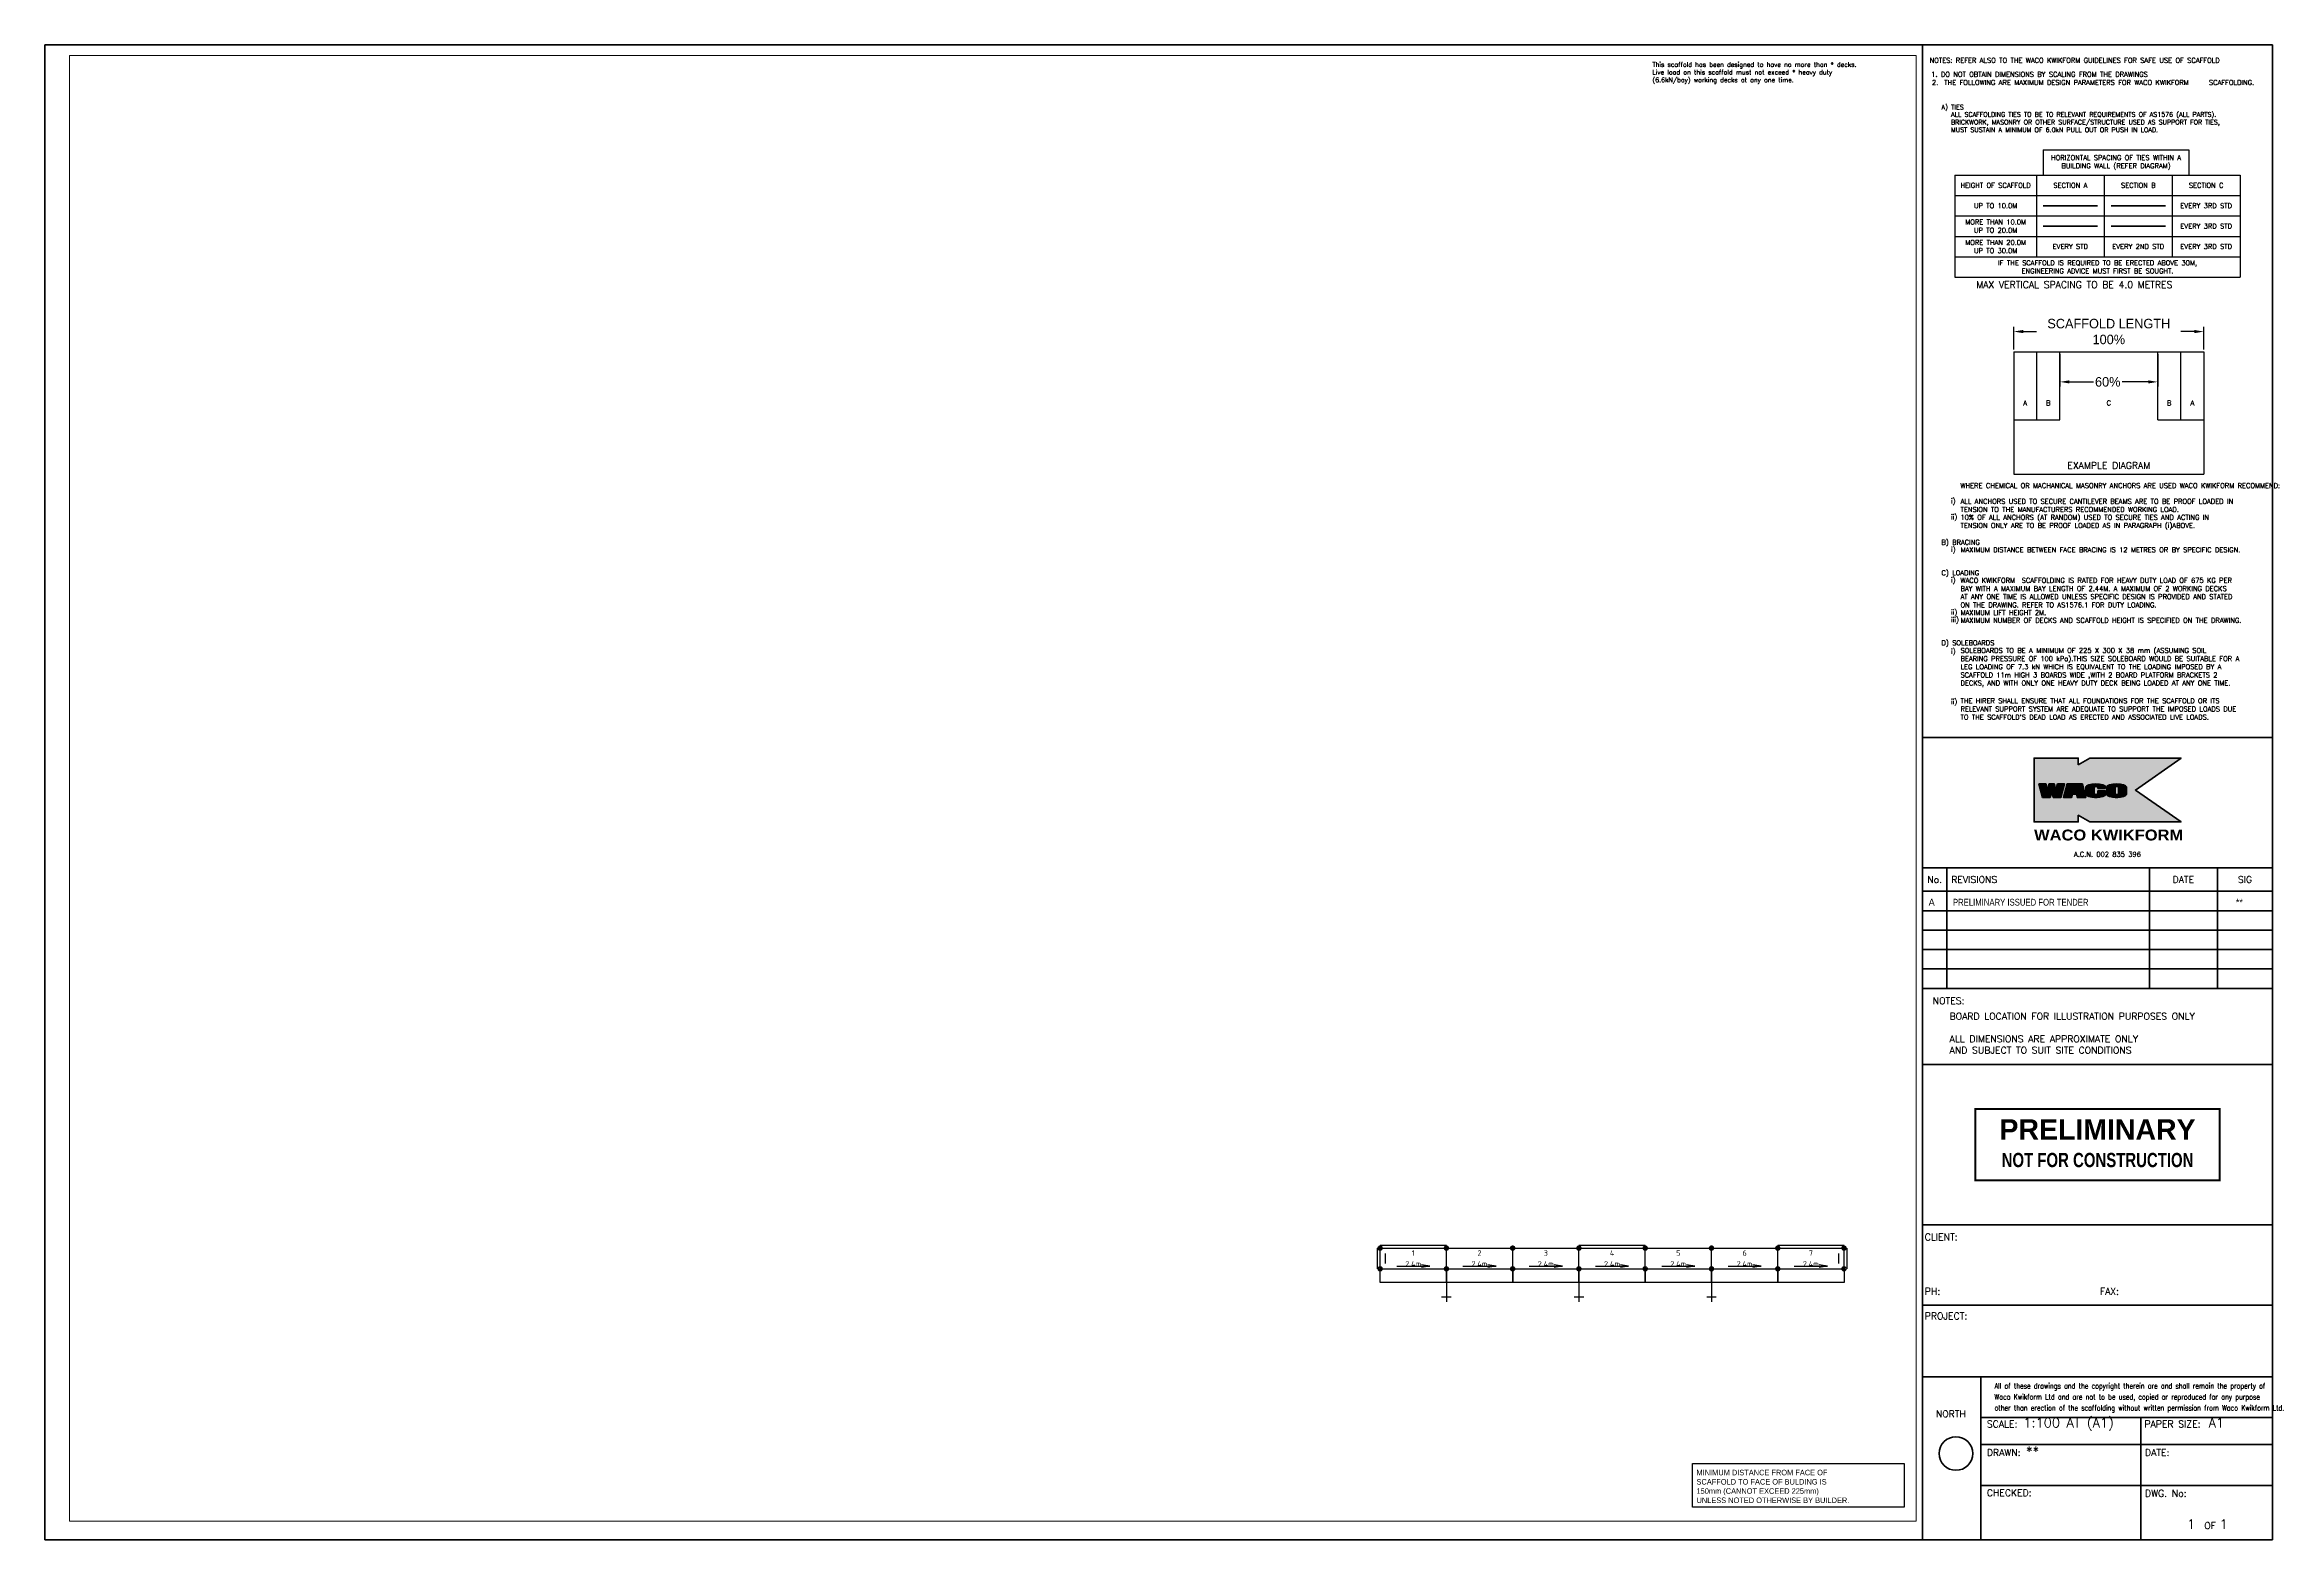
# Paper-space layout 'WACO Kwikform A1 Drawing Sheet' of a CAD drawing. Header units: millimetres. Extents: x 0 to 822, y 0 to 550.
# The model-space entities are those that its viewports show. They can reach past a viewport. Long polylines and large blocks are cut down to what shows.
import ezdxf
from ezdxf.enums import TextEntityAlignment as Align

# ---------------------------------------------------------------- set-up
doc = ezdxf.new("R2010")
doc.units = ezdxf.units.MM
doc.header["$PDMODE"] = 34
doc.header["$PDSIZE"] = -10
doc.linetypes.add('KwikScaf_DASHED', pattern=[3.75, 2.5, -1.25])
doc.linetypes.add('KwikScaf_Line', pattern=[1, 1, 0])
doc.layers.get('0').update_dxf_attribs({"linetype": 'CONTINUOUS'})
doc.layers.get('Defpoints').update_dxf_attribs({"linetype": 'CONTINUOUS'})
for name, color, linetype in [('DISTANCE', 3, 'CONTINUOUS'), ('KwikScaf Schematic', 7, 'CONTINUOUS'), ('PRELIMINARY', 7, 'CONTINUOUS'), ('RED', 8, 'CONTINUOUS')]:
    doc.layers.add(name, color=color, linetype=linetype)
for name, color, linetype, lineweight in [('Sheet 018', 10, 'CONTINUOUS', 18), ('Sheet 025', 7, 'CONTINUOUS', 25), ('Sheet 035', 5, 'CONTINUOUS', 35), ('Sheet 050', 130, 'CONTINUOUS', 50), ('Sheet 070', 180, 'CONTINUOUS', 70)]:
    doc.layers.add(name, color=color, linetype=linetype, lineweight=lineweight)
doc.layers.add('Viewport', color=7, linetype='CONTINUOUS', plot=False)
doc.styles.add('ARCH', font='archd.shx', dxfattribs={"height": 250})
doc.styles.add('KwikScaf ISO', font='isocp.shx')
doc.styles.add('ROMANS', font='romans')
doc.styles.add('STAMP', font='ARIALBD.TTF')
doc.styles.add('WACO', font='ariblk.TTF')
doc.dimstyles.new('ISO-35', dxfattribs={"dimscale": 0, "dimtxt": 3.5, "dimasz": 3.5, "dimexe": 1.75, "dimexo": 0.875, "dimgap": 0.875, "dimtad": 1, "dimdsep": 46, "dimtxsty": 'Standard', "dimcen": 3.5, "dimadec": 0, "dimazin": 0, "dimtfac": 1, "dimtmove": 2, "dimatfit": 3, "dimfxl": 1, "dimtolj": 1, "dimtzin": 0, "dimarcsym": 0})
pattern_1 = [(0, (0, 0), (0, 0.174625), [0.127, -0.047625]), (90, (0, 0), (-0.174625, 1e-17), [0.127, -0.047625])]

# ---------------------------------------------------------------- blocks, each defined once
blk = doc.blocks.new('REVDES')
at = {"style": 'ARCH'}
for tag, p in [('01', (2.31, 1.87)), ('03', (87.68, 1.87)), ('04', (115.37, 1.87))]:
    blk.add_attdef(tag, p, '', height=2.5, dxfattribs=at)
at = {"style": 'ARCH', "width": 0.85}
blk.add_attdef('02', (11.25, 1.87), '', height=2.5, dxfattribs=at)
blk = doc.blocks.new('PREL')
at = {"layer": 'RED', "const_width": 100}
blk.add_lwpolyline([(6000, 1750), (-6000, 1750), (-6000, -1750), (6000, -1750)], close=True, dxfattribs=at)
at = {"layer": 'RED', "style": 'STAMP'}
blk.add_text('PRELIMINARY', height=1000, dxfattribs=at).set_placement((0, 750), align=Align.MIDDLE)
at = {"layer": 'RED', "style": 'STAMP', "width": 0.75}
blk.add_text('NOT FOR CONSTRUCTION', height=700, dxfattribs=at).set_placement((0, -750), align=Align.MIDDLE)
blk = doc.blocks.new('*D29')
at = {"color": 0, "lineweight": -2}
for p, q in [((724.69, 437.85), (724.69, 446.22)), ((728.19, 444.47), (733.14, 444.47)), ((791.19, 444.47), (786.23, 444.47)), ((794.69, 437.85), (794.69, 446.22))]:
    blk.add_line(p, q, dxfattribs=at)
at = {"color": 0}
for points in [[(728.19, 445.06), (728.19, 443.89), (724.69, 444.47)], [(791.19, 445.06), (791.19, 443.89), (794.69, 444.47)]]:
    blk.add_solid(points, dxfattribs=at)
at = {"layer": 'Defpoints', "color": 0}
for p in [(794.69, 444.47), (724.69, 436.98), (794.69, 436.98)]:
    blk.add_point(p, dxfattribs=at)
at = {"color": 0, "insert": (759.69, 444.47), "char_height": 3.5, "attachment_point": 5}
blk.add_mtext('\\A1;SCAFFOLD LENGTH\\P100%', dxfattribs=at)
blk = doc.blocks.new('*D30')
at = {"color": 0, "lineweight": -2}
for p, q in [((741.69, 436.1), (741.69, 424.21)), ((777.69, 436.1), (777.69, 424.21)), ((745.19, 425.96), (754.05, 425.96)), ((774.19, 425.96), (764.55, 425.96))]:
    blk.add_line(p, q, dxfattribs=at)
at = {"color": 0}
for points in [[(745.19, 426.54), (745.19, 425.38), (741.69, 425.96)], [(774.19, 426.54), (774.19, 425.38), (777.69, 425.96)]]:
    blk.add_solid(points, dxfattribs=at)
at = {"layer": 'Defpoints', "color": 0}
for p in [(741.69, 436.98), (777.69, 436.98), (777.69, 425.96)]:
    blk.add_point(p, dxfattribs=at)
at = {"color": 0, "insert": (759.3, 425.96), "char_height": 3.5, "attachment_point": 5}
blk.add_mtext('\\A1;60%', dxfattribs=at)
blk = doc.blocks.new('REVISED TITLE')
at = {"layer": 'Sheet 025', "style": 'ROMANS'}
for s, p in [('CLIENT:', (-128.05, 110.15)), ('PH:', (-128.05, 90.15)), ('FAX:', (-63.6, 90.15)), ('PROJECT:', (-128.05, 81.06)), ('SCALE:', (-105.19, 41.33)), ('PAPER SIZE:', (-47.19, 41.33)), ('DRAWN:', (-105.19, 30.85)), ('DATE:', (-46.99, 30.85)), ('CHECKED:', (-105.19, 16.04)), ('DWG. No:', (-46.99, 15.86)), ('OF', (-25.18, 3.98))]:
    blk.add_text(s, height=2.5, dxfattribs=at).set_placement(p)
at = {"layer": 'Sheet 035', "style": 'ROMANS'}
for tag, p in [('CLIENT_CONTACT', (-110.61, 110.15)), ('COMPANY', (-110.61, 105.15)), ('ADDRESS_STREET', (-110.61, 100.15)), ('CITY', (-110.61, 95.15)), ('PHONE_NO.', (-110.61, 90.15)), ('FAX_NO.', (-46.16, 90.15)), ('PROJECT_TITLE:', (-110.61, 81.06)), ('PROJECT_DESCRIPTION', (-110.61, 76.06)), ('PROJECT_DESCRIPTION_2', (-110.61, 71.06)), ('PROJECT_DESCRIPTION_3', (-110.61, 66.06)), ('PROJECT_DESCRIPTION_4', (-110.61, 61.06)), ('SCALE', (-91.76, 41.33)), ('PAPER_SIZE', (-23.56, 41.33)), ('DRAFTSMAN', (-90.76, 30.85)), ('DATE', (-35.55, 30.85)), ('DWG_NO', (-46.15, 9.93))]:
    blk.add_attdef(tag, p, '', height=3.5, dxfattribs=at)
for tag, p in [('PAGE_NO.', (-30.05, 3.98)), ('OF_PAGES.', (-18.05, 3.98))]:
    blk.add_attdef(tag, text='', height=3.5, dxfattribs=at).set_placement(p, align=Align.CENTER)
blk = doc.blocks.new('WACO LOGO')
h = blk.add_hatch()
h.set_pattern_fill('ANGLE', color=140, scale=0.025, style=0)
h.set_pattern_definition(pattern_1)
h.paths.add_polyline_path([(493.69, 275.27), (494.27, 273.1), (497.09, 273.1), (498.42, 278.06), (495.82, 278.06), (495.23, 275.87), (494.64, 278.06), (492.73, 278.06), (492.14, 275.87), (491.55, 278.06), (488.96, 278.06), (490.29, 273.1), (493.11, 273.1)])
h = blk.add_hatch()
h.set_pattern_fill('ANGLE', color=140, scale=0.025, style=0)
h.set_pattern_definition(pattern_1)
h.paths.add_polyline_path([(504.96, 278.06), (499.32, 278.06), (497.99, 273.1), (501.01, 273.1), (501.33, 274.31), (502.79, 274.31), (503.11, 273.1), (506.29, 273.1)])
h.paths.add_polyline_path([(502.14, 276.71), (502.6, 274.99), (501.68, 274.99)], flags=16)
h = blk.add_hatch()
h.set_pattern_fill('ANGLE', color=140, scale=0.025, style=0)
h.set_pattern_definition(pattern_1)
edge = h.paths.add_edge_path()
edge.add_ellipse((509.97, 276.84), major_axis=(-0.658, 0), ratio=0.455652, start_angle=180, end_angle=360, ccw=False)
edge.add_line((510.63, 276.84), (510.63, 276.42))
edge.add_line((510.63, 276.42), (513.49, 276.42))
edge.add_line((513.49, 276.42), (513.49, 276.96))
edge.add_ellipse((509.88, 276.96), major_axis=(-3.61, 0), ratio=0.304653, start_angle=180, end_angle=360)
edge.add_line((506.27, 276.96), (506.27, 274.2))
edge.add_ellipse((509.88, 274.2), major_axis=(-3.61, 0), ratio=0.304653, start_angle=0, end_angle=180)
edge.add_line((513.49, 274.2), (513.49, 275.5))
edge.add_line((513.49, 275.5), (510.63, 275.5))
edge.add_line((510.63, 275.5), (510.63, 274.44))
edge.add_ellipse((509.97, 274.48), major_axis=(-0.658, 0), ratio=0.455652, start_angle=0, end_angle=180, ccw=False)
edge.add_line((509.31, 274.48), (509.31, 276.88))
h = blk.add_hatch()
h.set_pattern_fill('ANGLE', color=140, scale=0.025, style=0)
h.set_pattern_definition(pattern_1)
edge = h.paths.add_edge_path()
edge.add_ellipse((517.56, 276.96), major_axis=(-3.61, 0), ratio=0.304653, start_angle=180, end_angle=360)
edge.add_line((513.95, 276.96), (513.95, 274.2))
edge.add_ellipse((517.56, 274.2), major_axis=(-3.61, 0), ratio=0.304653, start_angle=0, end_angle=180)
edge.add_line((521.17, 274.2), (521.17, 276.96))
edge = h.paths.add_edge_path(flags=16)
edge.add_ellipse((517.65, 276.84), major_axis=(-0.658, 0), ratio=0.455652, start_angle=180, end_angle=360, ccw=False)
edge.add_line((518.31, 276.84), (518.31, 274.44))
edge.add_ellipse((517.65, 274.48), major_axis=(-0.658, 0), ratio=0.455652, start_angle=0, end_angle=180, ccw=False)
edge.add_line((517, 274.48), (517, 276.88))
at = {"layer": 'Sheet 070'}
h = blk.add_hatch(color=51, dxfattribs=at)
h.paths.add_polyline_path([(501.68, 274.99), (502.6, 274.99), (502.14, 276.71)], flags=0)
h.paths.add_polyline_path([(506.29, 273.1), (504.96, 278.06), (499.32, 278.06), (497.99, 273.1), (501.01, 273.1), (501.33, 274.31), (502.79, 274.31), (503.11, 273.1)], flags=16)
h.paths.add_polyline_path([(490.29, 273.1), (488.96, 278.06), (491.55, 278.06), (492.14, 275.87), (492.73, 278.06), (494.64, 278.06), (495.23, 275.87), (495.82, 278.06), (498.42, 278.06), (497.09, 273.1), (494.27, 273.1), (493.69, 275.27), (493.11, 273.1)], flags=16)
h.paths.add_polyline_path([(503.44, 285.06), (503.44, 287.56), (487.19, 287.56), (487.19, 264.06), (503.44, 264.06), (503.44, 266.56), (507.77, 264.06), (541.27, 264.06), (524.49, 275.81), (541.27, 287.56), (507.77, 287.56)])
edge = h.paths.add_edge_path(flags=16)
edge.add_line((510.63, 274.48), (510.63, 275.5))
edge.add_line((510.63, 275.5), (513.49, 275.5))
edge.add_line((513.49, 275.5), (513.49, 274.2))
edge.add_ellipse((509.88, 274.2), major_axis=(-3.61, 0), ratio=0.304653, start_angle=0, end_angle=180, ccw=False)
edge.add_line((506.27, 274.2), (506.27, 276.96))
edge.add_ellipse((509.88, 276.96), major_axis=(-3.61, 0), ratio=0.304653, start_angle=180, end_angle=360, ccw=False)
edge.add_line((513.49, 276.96), (513.49, 276.42))
edge.add_line((513.49, 276.42), (510.63, 276.42))
edge.add_line((510.63, 276.42), (510.63, 276.84))
edge.add_ellipse((509.97, 276.84), major_axis=(-0.658, 0), ratio=0.455652, start_angle=180, end_angle=360)
edge.add_line((509.31, 276.84), (509.31, 274.48))
edge.add_ellipse((509.97, 274.48), major_axis=(-0.658, 0), ratio=0.455652, start_angle=0, end_angle=180)
edge = h.paths.add_edge_path(flags=16)
edge.add_ellipse((517.56, 274.2), major_axis=(-3.61, 0), ratio=0.304653, start_angle=0, end_angle=180, ccw=False)
edge.add_line((513.95, 274.2), (513.95, 276.96))
edge.add_ellipse((517.56, 276.96), major_axis=(-3.61, 0), ratio=0.304653, start_angle=180, end_angle=360, ccw=False)
edge.add_line((521.17, 276.96), (521.17, 274.2))
edge = h.paths.add_edge_path(flags=0)
edge.add_line((517, 276.84), (517, 274.48))
edge.add_ellipse((517.65, 274.48), major_axis=(-0.658, 0), ratio=0.455652, start_angle=0, end_angle=180)
edge.add_line((518.31, 274.48), (518.31, 276.84))
edge.add_ellipse((517.65, 276.84), major_axis=(-0.658, 0), ratio=0.455652, start_angle=180, end_angle=360)
for p, q in [((506.27, 276.96), (506.27, 274.2)), ((509.31, 276.84), (509.31, 274.48)), ((510.63, 276.84), (510.63, 276.42)), ((510.63, 276.42), (513.49, 276.42)), ((513.49, 276.42), (513.49, 276.96)), ((513.95, 276.96), (513.95, 274.2)), ((517, 276.84), (517, 274.48)), ((518.31, 276.84), (518.31, 274.48)), ((521.17, 274.2), (521.17, 276.96))]:
    blk.add_line(p, q, dxfattribs=at)
at = {"layer": 'Sheet 070', "color": 7}
blk.add_lwpolyline([(503.44, 285.06), (503.44, 287.56), (487.19, 287.56), (487.19, 264.06), (503.44, 264.06), (503.44, 266.56), (507.77, 264.06), (541.27, 264.06), (524.49, 275.81), (541.27, 287.56), (507.77, 287.56)], close=True, dxfattribs=at)
at = {"layer": 'Sheet 070'}
for points in [[(490.29, 273.1), (488.96, 278.06), (491.55, 278.06), (492.14, 275.87), (492.73, 278.06), (494.64, 278.06), (495.23, 275.87), (495.82, 278.06), (498.42, 278.06), (497.09, 273.1), (494.27, 273.1), (493.69, 275.27), (493.11, 273.1), (490.29, 273.1)], [(506.29, 273.1), (504.96, 278.06), (499.32, 278.06), (497.99, 273.1), (501.01, 273.1), (501.33, 274.31), (502.79, 274.31), (503.11, 273.1)], [(501.68, 274.99), (502.6, 274.99), (502.14, 276.71)]]:
    blk.add_lwpolyline(points, close=True, dxfattribs=at)
blk.add_lwpolyline([(510.63, 274.48), (510.63, 275.5), (513.49, 275.5), (513.49, 274.2)], dxfattribs=at)
for centre, major_axis, ratio in [((509.88, 276.96), (-3.61, 0), 0.304653), ((509.97, 276.84), (-0.658, 0), 0.455652), ((517.56, 276.96), (-3.61, 0), 0.304653), ((517.65, 276.84), (-0.658, 0), 0.455652)]:
    blk.add_ellipse(centre, major_axis=major_axis, ratio=ratio, start_param=3.141593, end_param=6.283185, dxfattribs=at)
at = {"layer": 'Sheet 070', "extrusion": (0, 0, -1)}
for centre, major_axis, ratio in [((509.88, 274.2), (-3.61, 0), 0.304653), ((509.97, 274.48), (-0.658, 0), 0.455652), ((517.56, 274.2), (-3.61, 0), 0.304653), ((517.65, 274.48), (-0.658, 0), 0.455652)]:
    blk.add_ellipse(centre, major_axis=major_axis, ratio=ratio, start_param=3.141593, end_param=6.283185, dxfattribs=at)

msp = doc.modelspace()

# ---------------------------------------------------------------- linework, layer by layer
at = {"layer": 'KwikScaf Schematic', "color": 3, "linetype": 'KwikScaf_DASHED'}
for p, q in [((44145, 6874), (44145, 7636)), ((46684, 7736), (44245, 7736)), ((44445, 7074), (44445, 7436)), ((54001, 7736), (51562, 7736)), ((61318, 7736), (58879, 7736)), ((61118, 7436), (61118, 7074)), ((61418, 7636), (61418, 6874))]:
    msp.add_line(p, q, dxfattribs=at)
at = {"layer": 'KwikScaf Schematic', "color": 3, "linetype": 'KwikScaf_Line'}
for p, q in [((44245, 7636), (46684, 7636)), ((44245, 6874), (44245, 7636)), ((46684, 6874), (46684, 7636)), ((46684, 7636), (49123, 7636)), ((49123, 6874), (49123, 7636)), ((49123, 7636), (51562, 7636)), ((51562, 6874), (51562, 7636)), ((51562, 7636), (54001, 7636)), ((54001, 6874), (54001, 7636)), ((54001, 7636), (56440, 7636)), ((56440, 6874), (56440, 7636)), ((56440, 7636), (58879, 7636)), ((58879, 6874), (58879, 7636)), ((58879, 7636), (61318, 7636)), ((61318, 6874), (61318, 7636)), ((44245, 6874), (46684, 6874)), ((44245, 6366), (44245, 6874)), ((44854, 6970), (46074, 6970)), ((46074, 6970), (45769, 7017)), ((46074, 6970), (45769, 6922)), ((46684, 6874), (46684, 6366)), ((46684, 6874), (49123, 6874)), ((46684, 6366), (46684, 6874)), ((47293, 6970), (48513, 6970)), ((48513, 6970), (48208, 7017)), ((48513, 6970), (48208, 6922)), ((49123, 6874), (49123, 6366)), ((49123, 6874), (51562, 6874)), ((49123, 6366), (49123, 6874)), ((49732, 6970), (50952, 6970)), ((50952, 6970), (50647, 7017)), ((50952, 6970), (50647, 6922)), ((51562, 6874), (51562, 6366)), ((51562, 6874), (54001, 6874)), ((51562, 6366), (51562, 6874)), ((52171, 6970), (53391, 6970)), ((53391, 6970), (53086, 7017)), ((53391, 6970), (53086, 6922)), ((54001, 6874), (54001, 6366)), ((54001, 6874), (56440, 6874)), ((54001, 6366), (54001, 6874)), ((54610, 6970), (55830, 6970)), ((55830, 6970), (55525, 7017)), ((55830, 6970), (55525, 6922)), ((56440, 6874), (56440, 6366)), ((56440, 6874), (58879, 6874)), ((56440, 6366), (56440, 6874)), ((57049, 6970), (58269, 6970)), ((58269, 6970), (57964, 7017)), ((58269, 6970), (57964, 6922)), ((58879, 6874), (58879, 6366)), ((58879, 6874), (61318, 6874)), ((58879, 6366), (58879, 6874)), ((59488, 6970), (60708, 6970)), ((60708, 6970), (60403, 7017)), ((60708, 6970), (60403, 6922)), ((61318, 6874), (61318, 6366)), ((46684, 6366), (44245, 6366)), ((46509, 5841), (46859, 5841)), ((46684, 6366), (46684, 5666)), ((49123, 6366), (46684, 6366)), ((51562, 6366), (49123, 6366)), ((51387, 5841), (51737, 5841)), ((51562, 6366), (51562, 5666)), ((54001, 6366), (51562, 6366)), ((56440, 6366), (54001, 6366)), ((56265, 5841), (56615, 5841)), ((56440, 6366), (56440, 5666)), ((58879, 6366), (56440, 6366)), ((61318, 6366), (58879, 6366))]:
    msp.add_line(p, q, dxfattribs=at)
for points in [[(44245, 7686, 100, 100, -0.198912), (44280, 7672, 100, 100, -0.198912), (44295, 7636, 100, 100, -0.198912), (44280, 7601, 100, 100, -0.198912), (44245, 7586, 100, 100, -0.198912), (44209, 7601, 100, 100, -0.198912), (44195, 7636, 100, 100, -0.198912), (44209, 7672, 100, 100, -0.198912)], [(46684, 7686, 100, 100, -0.198912), (46719, 7672, 100, 100, -0.198912), (46734, 7636, 100, 100, -0.198912), (46719, 7601, 100, 100, -0.198912), (46684, 7586, 100, 100, -0.198912), (46648, 7601, 100, 100, -0.198912), (46634, 7636, 100, 100, -0.198912), (46648, 7672, 100, 100, -0.198912)], [(46684, 7686, 100, 100, -0.198912), (46719, 7672, 100, 100, -0.198912), (46734, 7636, 100, 100, -0.198912), (46719, 7601, 100, 100, -0.198912), (46684, 7586, 100, 100, -0.198912), (46648, 7601, 100, 100, -0.198912), (46634, 7636, 100, 100, -0.198912), (46648, 7672, 100, 100, -0.198912)], [(49123, 7686, 100, 100, -0.198912), (49158, 7672, 100, 100, -0.198912), (49173, 7636, 100, 100, -0.198912), (49158, 7601, 100, 100, -0.198912), (49123, 7586, 100, 100, -0.198912), (49087, 7601, 100, 100, -0.198912), (49073, 7636, 100, 100, -0.198912), (49087, 7672, 100, 100, -0.198912)], [(49123, 7686, 100, 100, -0.198912), (49158, 7672, 100, 100, -0.198912), (49173, 7636, 100, 100, -0.198912), (49158, 7601, 100, 100, -0.198912), (49123, 7586, 100, 100, -0.198912), (49087, 7601, 100, 100, -0.198912), (49073, 7636, 100, 100, -0.198912), (49087, 7672, 100, 100, -0.198912)], [(51562, 7686, 100, 100, -0.198912), (51597, 7672, 100, 100, -0.198912), (51612, 7636, 100, 100, -0.198912), (51597, 7601, 100, 100, -0.198912), (51562, 7586, 100, 100, -0.198912), (51526, 7601, 100, 100, -0.198912), (51512, 7636, 100, 100, -0.198912), (51526, 7672, 100, 100, -0.198912)], [(51562, 7686, 100, 100, -0.198912), (51597, 7672, 100, 100, -0.198912), (51612, 7636, 100, 100, -0.198912), (51597, 7601, 100, 100, -0.198912), (51562, 7586, 100, 100, -0.198912), (51526, 7601, 100, 100, -0.198912), (51512, 7636, 100, 100, -0.198912), (51526, 7672, 100, 100, -0.198912)], [(54001, 7686, 100, 100, -0.198912), (54036, 7672, 100, 100, -0.198912), (54051, 7636, 100, 100, -0.198912), (54036, 7601, 100, 100, -0.198912), (54001, 7586, 100, 100, -0.198912), (53965, 7601, 100, 100, -0.198912), (53951, 7636, 100, 100, -0.198912), (53965, 7672, 100, 100, -0.198912)], [(54001, 7686, 100, 100, -0.198912), (54036, 7672, 100, 100, -0.198912), (54051, 7636, 100, 100, -0.198912), (54036, 7601, 100, 100, -0.198912), (54001, 7586, 100, 100, -0.198912), (53965, 7601, 100, 100, -0.198912), (53951, 7636, 100, 100, -0.198912), (53965, 7672, 100, 100, -0.198912)], [(56440, 7686, 100, 100, -0.198912), (56475, 7672, 100, 100, -0.198912), (56490, 7636, 100, 100, -0.198912), (56475, 7601, 100, 100, -0.198912), (56440, 7586, 100, 100, -0.198912), (56404, 7601, 100, 100, -0.198912), (56390, 7636, 100, 100, -0.198912), (56404, 7672, 100, 100, -0.198912)], [(56440, 7686, 100, 100, -0.198912), (56475, 7672, 100, 100, -0.198912), (56490, 7636, 100, 100, -0.198912), (56475, 7601, 100, 100, -0.198912), (56440, 7586, 100, 100, -0.198912), (56404, 7601, 100, 100, -0.198912), (56390, 7636, 100, 100, -0.198912), (56404, 7672, 100, 100, -0.198912)], [(58879, 7686, 100, 100, -0.198912), (58914, 7672, 100, 100, -0.198912), (58929, 7636, 100, 100, -0.198912), (58914, 7601, 100, 100, -0.198912), (58879, 7586, 100, 100, -0.198912), (58843, 7601, 100, 100, -0.198912), (58829, 7636, 100, 100, -0.198912), (58843, 7672, 100, 100, -0.198912)], [(58879, 7686, 100, 100, -0.198912), (58914, 7672, 100, 100, -0.198912), (58929, 7636, 100, 100, -0.198912), (58914, 7601, 100, 100, -0.198912), (58879, 7586, 100, 100, -0.198912), (58843, 7601, 100, 100, -0.198912), (58829, 7636, 100, 100, -0.198912), (58843, 7672, 100, 100, -0.198912)], [(61318, 7686, 100, 100, -0.198912), (61353, 7672, 100, 100, -0.198912), (61368, 7636, 100, 100, -0.198912), (61353, 7601, 100, 100, -0.198912), (61318, 7586, 100, 100, -0.198912), (61282, 7601, 100, 100, -0.198912), (61268, 7636, 100, 100, -0.198912), (61282, 7672, 100, 100, -0.198912)], [(46684, 6924, 100, 100, -0.198912), (46719, 6910, 100, 100, -0.198912), (46734, 6874, 100, 100, -0.198912), (46719, 6839, 100, 100, -0.198912), (46684, 6824, 100, 100, -0.198912), (46648, 6839, 100, 100, -0.198912), (46634, 6874, 100, 100, -0.198912), (46648, 6910, 100, 100, -0.198912)], [(49123, 6924, 100, 100, -0.198912), (49158, 6910, 100, 100, -0.198912), (49173, 6874, 100, 100, -0.198912), (49158, 6839, 100, 100, -0.198912), (49123, 6824, 100, 100, -0.198912), (49087, 6839, 100, 100, -0.198912), (49073, 6874, 100, 100, -0.198912), (49087, 6910, 100, 100, -0.198912)], [(51562, 6924, 100, 100, -0.198912), (51597, 6910, 100, 100, -0.198912), (51612, 6874, 100, 100, -0.198912), (51597, 6839, 100, 100, -0.198912), (51562, 6824, 100, 100, -0.198912), (51526, 6839, 100, 100, -0.198912), (51512, 6874, 100, 100, -0.198912), (51526, 6910, 100, 100, -0.198912)], [(54001, 6924, 100, 100, -0.198912), (54036, 6910, 100, 100, -0.198912), (54051, 6874, 100, 100, -0.198912), (54036, 6839, 100, 100, -0.198912), (54001, 6824, 100, 100, -0.198912), (53965, 6839, 100, 100, -0.198912), (53951, 6874, 100, 100, -0.198912), (53965, 6910, 100, 100, -0.198912)], [(56440, 6924, 100, 100, -0.198912), (56475, 6910, 100, 100, -0.198912), (56490, 6874, 100, 100, -0.198912), (56475, 6839, 100, 100, -0.198912), (56440, 6824, 100, 100, -0.198912), (56404, 6839, 100, 100, -0.198912), (56390, 6874, 100, 100, -0.198912), (56404, 6910, 100, 100, -0.198912)], [(58879, 6924, 100, 100, -0.198912), (58914, 6910, 100, 100, -0.198912), (58929, 6874, 100, 100, -0.198912), (58914, 6839, 100, 100, -0.198912), (58879, 6824, 100, 100, -0.198912), (58843, 6839, 100, 100, -0.198912), (58829, 6874, 100, 100, -0.198912), (58843, 6910, 100, 100, -0.198912)], [(61318, 6924, 100, 100, -0.198912), (61353, 6910, 100, 100, -0.198912), (61368, 6874, 100, 100, -0.198912), (61353, 6839, 100, 100, -0.198912), (61318, 6824, 100, 100, -0.198912), (61282, 6839, 100, 100, -0.198912), (61268, 6874, 100, 100, -0.198912), (61282, 6910, 100, 100, -0.198912)]]:
    msp.add_lwpolyline(points, format="xyseb", close=True, dxfattribs=at)
at = {"layer": 'KwikScaf Schematic', "color": 3, "linetype": 'KwikScaf_Line', "const_width": 100}
for points in [[(44245, 6924, -0.198912), (44280, 6910, -0.198912), (44295, 6874, -0.198912), (44280, 6839, -0.198912), (44245, 6824, -0.198912), (44209, 6839, -0.198912), (44195, 6874, -0.198912), (44209, 6910, -0.198912)], [(46684, 6924, -0.198912), (46719, 6910, -0.198912), (46734, 6874, -0.198912), (46719, 6839, -0.198912), (46684, 6824, -0.198912), (46648, 6839, -0.198912), (46634, 6874, -0.198912), (46648, 6910, -0.198912)], [(49123, 6924, -0.198912), (49158, 6910, -0.198912), (49173, 6874, -0.198912), (49158, 6839, -0.198912), (49123, 6824, -0.198912), (49087, 6839, -0.198912), (49073, 6874, -0.198912), (49087, 6910, -0.198912)], [(51562, 6924, -0.198912), (51597, 6910, -0.198912), (51612, 6874, -0.198912), (51597, 6839, -0.198912), (51562, 6824, -0.198912), (51526, 6839, -0.198912), (51512, 6874, -0.198912), (51526, 6910, -0.198912)], [(54001, 6924, -0.198912), (54036, 6910, -0.198912), (54051, 6874, -0.198912), (54036, 6839, -0.198912), (54001, 6824, -0.198912), (53965, 6839, -0.198912), (53951, 6874, -0.198912), (53965, 6910, -0.198912)], [(56440, 6924, -0.198912), (56475, 6910, -0.198912), (56490, 6874, -0.198912), (56475, 6839, -0.198912), (56440, 6824, -0.198912), (56404, 6839, -0.198912), (56390, 6874, -0.198912), (56404, 6910, -0.198912)], [(58879, 6924, -0.198912), (58914, 6910, -0.198912), (58929, 6874, -0.198912), (58914, 6839, -0.198912), (58879, 6824, -0.198912), (58843, 6839, -0.198912), (58829, 6874, -0.198912), (58843, 6910, -0.198912)]]:
    msp.add_lwpolyline(points, format="xyb", close=True, dxfattribs=at)

# ---------------------------------------------------------------- texts
at = {"layer": 'KwikScaf Schematic', "style": 'KwikScaf ISO'}
for s, p in [('1', (45464, 7455)), ('2', (47903, 7455)), ('3', (50342, 7455)), ('4', (52781, 7455)), ('5', (55220, 7455)), ('6', (57659, 7455)), ('7', (60098, 7455)), ('2.4m', (45464, 7055)), ('2.4m', (47903, 7055)), ('2.4m', (50342, 7055)), ('2.4m', (52781, 7055)), ('2.4m', (55220, 7055)), ('2.4m', (57659, 7055)), ('2.4m', (60098, 7055))]:
    msp.add_text(s, height=200, dxfattribs=at).set_placement(p, align=Align.MIDDLE_CENTER)

psp = doc.layouts.new('WACO Kwikform A1 Drawing Sheet')

# ---------------------------------------------------------------- linework, layer by layer
at = {"layer": 'DISTANCE'}
psp.add_lwpolyline([(606.423, 28.066), (684.365, 28.066), (684.365, 11.949), (606.423, 11.949)], close=True, dxfattribs=at)
at = {"layer": 'Sheet 025', "color": 7}
for p, q in [((735.533, 511.3), (789.189, 511.3)), ((735.533, 511.3), (735.533, 502.002)), ((789.189, 511.3), (789.189, 502.002)), ((703.04, 502.002), (808.04, 502.002)), ((703.04, 502.002), (703.04, 464.502)), ((733.04, 502.002), (733.04, 472.002)), ((758.04, 502.002), (758.04, 472.002)), ((783.04, 502.002), (783.04, 472.002)), ((808.04, 502.002), (808.04, 464.502)), ((703.04, 494.502), (808.04, 494.502)), ((703.04, 487.002), (808.04, 487.002)), ((703.04, 479.502), (808.04, 479.502)), ((703.04, 472.002), (808.04, 472.002)), ((703.04, 464.502), (808.04, 464.502)), ((724.685, 436.977), (724.685, 391.977)), ((724.685, 436.977), (794.685, 436.977)), ((733.185, 411.977), (733.185, 436.977)), ((741.685, 411.977), (741.685, 436.977)), ((777.685, 411.977), (777.685, 436.977)), ((786.185, 411.977), (786.185, 436.977)), ((794.685, 436.977), (794.685, 391.977)), ((724.685, 411.977), (741.685, 411.977)), ((777.685, 411.977), (794.685, 411.977)), ((724.685, 391.977), (794.685, 391.977))]:
    psp.add_line(p, q, dxfattribs=at)
at = {"layer": 'Sheet 050', "color": 7}
for p, q in [((700.13, 202.862), (700.13, 247.241)), ((774.636, 202.862), (774.636, 247.241)), ((799.636, 202.862), (799.636, 247.241)), ((691.08, 238.562), (820, 238.562)), ((691.08, 231.422), (820, 231.422)), ((691.08, 224.282), (820, 224.282)), ((691.08, 217.142), (820, 217.142)), ((691.08, 210.002), (820, 210.002)), ((712.537, 45), (820, 45)), ((771.5, 0), (771.5, 45)), ((712.537, 35), (820, 35)), ((712.537, 20), (820, 20))]:
    psp.add_line(p, q, dxfattribs=at)
at = {"layer": 'Sheet 070', "color": 7}
for p, q in [((0, 550), (820, 550)), ((0, 0), (0, 550)), ((691.08, 550), (691.08, 0)), ((820, 550), (820, 0)), ((735.54, 490.752), (755.54, 490.752)), ((760.54, 490.752), (780.54, 490.752)), ((735.54, 483.252), (755.54, 483.252)), ((760.54, 483.252), (780.54, 483.252)), ((691.08, 295.143), (820, 295.143)), ((691.08, 247.241), (820, 247.241)), ((691.08, 202.862), (820, 202.862)), ((691.08, 174.812), (820, 174.812)), ((691.095, 115.865), (820, 115.865)), ((691.095, 86.347), (820, 86.347)), ((691.08, 60), (820, 60)), ((712.537, -0.18), (712.537, 59.82)), ((820, 0), (0, 0))]:
    psp.add_line(p, q, dxfattribs=at)
psp.add_circle((703.412, 31.743), 6.188, dxfattribs=at)

# ---------------------------------------------------------------- block references
psp.add_blockref('WACO LOGO', (245, 0))
at = {"color": 7}
ref = psp.add_blockref('REVDES', (691.08, 231.422), dxfattribs=at)
ref.add_attrib('01', 'A', (693.387, 233.295), dxfattribs={"height": 2.5, "style": 'ARCH'})
ref.add_attrib('02', 'PRELIMINARY ISSUED FOR TENDER', (702.328, 233.295), dxfattribs={"height": 2.5, "style": 'ARCH', "width": 0.85})
ref.add_attrib('04', '**', (806.452, 233.295), dxfattribs={"height": 2.5, "style": 'ARCH'})
psp.add_blockref('REVISED TITLE', (820, 0)).add_auto_attribs({'SCALE': '1:100 AT (A1)', 'PAPER_SIZE': 'A1', 'DRAFTSMAN': '**', 'PAGE_NO.': '1', 'OF_PAGES.': '1'})
at = {"layer": 'PRELIMINARY', "color": 7, "xscale": 0.0075, "yscale": 0.0075, "zscale": 0.0075}
psp.add_blockref('PREL', (755.54, 145.338), dxfattribs=at)

# ---------------------------------------------------------------- texts
at = {"layer": 'DISTANCE', "style": 'ARCH'}
for s, p in [('MINIMUM DISTANCE FROM FACE OF ', (607.944, 23.716)), ('SCAFFOLD TO FACE OF BULDING IS', (607.944, 20.316)), ('150mm (CANNOT EXCEED 225mm)', (607.944, 16.916)), ('UNLESS NOTED OTHERWISE BY BUILDER.', (607.944, 13.516))]:
    psp.add_text(s, height=2.04, dxfattribs=at).set_placement(p)
at = {"layer": 'Sheet 018', "color": 7, "style": 'ROMANS'}
for s, height, p in [('NOTES: REFER ALSO TO THE WACO KWIKFORM GUIDELINES FOR SAFE USE OF SCAFFOLD', 1.8, (693.735, 543.351)), ('1. DO NOT OBTAIN DIMENSIONS BY SCALING FROM THE DRAWINGS', 1.8, (694.353, 538.204)), ('2.', 1.8, (694.611, 535.204)), ('A) TIES', 1.7249, (698.111, 526.204)), ('i)', 1.8, (701.611, 381.262)), ('ii)', 1.8, (701.611, 375.39)), ('B) BRACING', 1.8, (698.111, 366.076)), ('i)', 1.8, (701.611, 363.434)), ('C) LOADING', 1.8, (698.111, 354.827)), ('i)', 1.8, (701.611, 352.186)), ('ii)', 1.8, (701.611, 340.342)), ('iii)', 1.8, (701.611, 337.582)), ('D) SOLEBOARDS', 1.8, (698.111, 329.06)), ('i)', 1.8, (701.611, 325.975)), ('ii)', 1.8, (701.611, 307.456))]:
    psp.add_text(s, height=height, dxfattribs=at).set_placement(p)
for s, p in [('A', (728.935, 418.227)), ('B', (737.435, 418.227)), ('C', (759.685, 418.227)), ('B', (781.935, 418.227)), ('A', (790.435, 418.227))]:
    psp.add_text(s, height=1.8, dxfattribs=at).set_placement(p, align=Align.MIDDLE_CENTER)
at = {"layer": 'Sheet 018', "color": 7, "style": 'WACO', "width": 0.982356}
psp.add_text('WACO KWIKFORM', height=4, dxfattribs=at).set_placement((732.189, 257.266), (787.077, 257.266), align=Align.FIT)
at = {"layer": 'Sheet 018', "color": 7, "style": 'ROMANS'}
psp.add_text('A.C.N. 002 835 396', height=1.8, dxfattribs=at).set_placement((759.181, 251.284), align=Align.CENTER)
at = {"layer": 'Sheet 018', "color": 7, "style": 'ROMANS', "width": 0.7}
for s, p in [('All of these drawings and the copyright therein are and shall remain the property of ', (717.637, 55.615)), ('Waco Kwikform Ltd and are not to be used, copied or reproduced for any purpose ', (717.637, 51.567)), ('other than erection of the scaffolding without written permission from Waco Kwikform Ltd.', (717.637, 47.52))]:
    psp.add_text(s, height=2, dxfattribs=at).set_placement(p)
at = {"layer": 'Sheet 018', "color": 7, "style": 'ROMANS'}
for s, insert, char_height, width, attachment_point in [('This scaffold has been designed to have no more than * decks.\\PLive load on this scaffold must not exceed * heavy duty \\P(6.6kN/bay) working decks at any one time.', (591.721, 543.564), 1.69993, 95.7239, 1), ('THE FOLLOWING ARE MAXIMUM DESIGN PARAMETERS FOR WACO KWIKFORM      SCAFFOLDING.', (699.111, 537.004), 1.8, 117.38945, 1), ('ALL SCAFFOLDING TIES TO BE TO RELEVANT REQUIREMENTS OF AS1576 (ALL PARTS). BRICKWORK, MASONRY OR OTHER SURFACE/STRUCTURE USED AS SUPPORT FOR TIES, MUST SUSTAIN A MINIMUM OF 6.0kN PULL OUT OR PUSH IN LOAD.', (701.611, 525.204), 1.699928, 114.8895, 1), ('HORIZONTAL SPACING OF TIES WITHIN A BUILDING WALL (REFER DIAGRAM)', (762.361, 506.651), 1.8, 52.43032, 5), ('HEIGHT OF SCAFFOLD', (718.04, 498.252), 1.8, 28, 5), ('SECTION A', (745.54, 498.252), 1.8, 20, 5), ('SECTION B', (770.54, 498.252), 1.8, 20, 5), ('SECTION C', (795.54, 498.252), 1.8, 20, 5), ('MORE THAN 10.0M UP TO 20.0M', (718.04, 483.252), 1.8, 28, 5), ('UP TO 10.0M', (718.04, 490.752), 1.8, 28, 5), ('EVERY 3RD STD', (795.54, 490.752), 1.8, 20, 5), ('MORE THAN 20.0M UP TO 30.0M', (718.04, 475.752), 1.8, 28, 5), ('EVERY 3RD STD', (795.54, 483.252), 1.8, 20, 5), ('IF THE SCAFFOLD IS REQUIRED TO BE ERECTED ABOVE 30M, ENGINEERING ADVICE MUST FIRST BE SOUGHT.', (755.54, 468.252), 1.8, 92.1925, 5), ('EVERY STD', (745.54, 475.752), 1.8, 20, 5), ('EVERY 2ND STD', (770.54, 475.752), 1.8, 20, 5), ('EVERY 3RD STD', (795.54, 475.752), 1.8, 20, 5), ('WHERE CHEMICAL OR MACHANICAL MASONRY ANCHORS ARE USED WACO KWIKFORM RECOMMEND:', (705.111, 388.716), 1.8, 111.3895, 1), ('ALL ANCHORS USED TO SECURE CANTILEVER BEAMS ARE TO BE PROOF LOADED IN TENSION TO THE MANUFACTURERS RECOMMENDED WORKING LOAD.', (705.111, 382.903), 1.8, 111.3895, 1), ('10% OF ALL ANCHORS (AT RANDOM) USED TO SECURE TIES AND ACTING IN    TENSION ONLY ARE TO BE PROOF LOADED AS IN PARAGRAPH (i)ABOVE.', (705.111, 377.042), 1.8, 111.3895, 1), ('MAXIMUM DISTANCE BETWEEN FACE BRACING IS 12 METRES OR BY SPECIFIC DESIGN.', (705.111, 365.076), 1.8, 111.3895, 1), ('WACO KWIKFORM  SCAFFOLDING IS RATED FOR HEAVY DUTY LOAD OF 675 KG PER BAY WITH A MAXIMUM BAY LENGTH OF 2.44M. A MAXIMUM OF 2 WORKING DECKS  AT ANY ONE TIME IS ALLOWED UNLESS SPECIFIC DESIGN IS PROVIDED AND STATED ON THE DRAWING. REFER TO AS1576.1 FOR DUTY LOADING.', (705.111, 353.827), 1.8, 111.3895, 1), ('MAXIMUM LIFT HEIGHT 2M.', (705.111, 341.993), 1.8, 117.0725, 1), ('MAXIMUM NUMBER OF DECKS AND SCAFFOLD HEIGHT IS SPECIFIED ON THE DRAWING.', (705.111, 339.149), 1.8, 111.3895, 1), ('SOLEBOARDS TO BE A MINIMUM OF 225 X 300 X 38 mm (ASSUMING SOIL   BEARING PRESSURE OF 100 kPa).THIS SIZE SOLEBOARD WOULD BE SUITABLE FOR A LEG LOADING OF 7.3 kN WHICH IS EQUIVALENT TO THE LOADING IMPOSED BY A SCAFFOLD 11m HIGH 3 BOARDS WIDE ,WITH 2 BOARD PLATFORM BRACKETS 2 DECKS, AND WITH ONLY ONE HEAVY DUTY DECK BEING LOADED AT ANY ONE TIME.', (705.111, 328.06), 1.8, 111.3895, 1), ("THE HIRER SHALL ENSURE THAT ALL FOUNDATIONS FOR THE SCAFFOLD OR ITS RELEVANT SUPPORT SYSTEM ARE ADEQUATE TO SUPPORT THE IMPOSED LOADS DUE TO THE SCAFFOLD'S DEAD LOAD AS ERECTED AND ASSOCIATED LIVE LOADS.", (705.111, 309.541), 1.8, 111.3895, 1)]:
    psp.add_mtext(s, dxfattribs=dict(at, insert=insert, char_height=char_height, width=width, attachment_point=attachment_point))
at = {"layer": 'Sheet 025', "color": 7, "style": 'ROMANS'}
for s, p in [('MAX VERTICAL SPACING TO BE 4.0 METRES', (710.884, 460.456)), ('NOTES:', (694.885, 197.048))]:
    psp.add_text(s, height=2.5, dxfattribs=at).set_placement(p)
psp.add_text('EXAMPLE DIAGRAM', height=2.5, dxfattribs=at).set_placement((759.685, 393.977), align=Align.CENTER)
for s, p in [('No.', (695.605, 242.902)), ('DATE', (787.136, 242.902)), ('SIG', (809.818, 242.902))]:
    psp.add_text(s, height=2.5, dxfattribs=at).set_placement(p, align=Align.MIDDLE_CENTER)
psp.add_text('REVISIONS', height=2.5, dxfattribs=at).set_placement((701.692, 242.902), align=Align.MIDDLE_LEFT)
at = {"layer": 'Sheet 025', "style": 'ROMANS'}
psp.add_text('NORTH', height=2.5, dxfattribs=at).set_placement((696.041, 45.071))
at = {"layer": 'Sheet 025', "color": 7, "insert": (701.102, 193.849), "char_height": 2.5, "width": 104.1343, "attachment_point": 1, "style": 'ROMANS'}
psp.add_mtext('BOARD LOCATION FOR ILLUSTRATION PURPOSES ONLY\\P\\PALL DIMENSIONS ARE APPROXIMATE ONLY\\PAND SUBJECT TO SUIT SITE CONDITIONS', dxfattribs=at)

# ---------------------------------------------------------------- dimensions: what is measured, and where the dimension line sits
at = {"color": 7}
dim = psp.add_linear_dim(base=(794.685, 444.475), p1=(724.685, 436.977), p2=(794.685, 436.977), text='SCAFFOLD LENGTH\\P100%', dimstyle='ISO-35', override={"dimscale": 1, "dimtad": 0}, dxfattribs=at)
dim.commit()
dim.dimension.update_dxf_attribs({"geometry": '*D29', "text_midpoint": (759.685, 444.475)})
dim = psp.add_linear_dim(base=(777.685, 425.961), p1=(741.685, 436.977), p2=(777.685, 436.977), text='60%', dimstyle='ISO-35', override={"dimscale": 1, "dimtad": 0}, dxfattribs=at)
dim.commit()
dim.dimension.update_dxf_attribs({"geometry": '*D30', "text_midpoint": (759.298, 425.961), "dimtype": 160})

# ---------------------------------------------------------------- viewports
at = {"layer": 'Viewport', "color": 7}
psp.add_viewport(center=(348.964, 276.453), size=(679.77, 539.23945), view_center_point=(29990.772, 24551.211), view_height=53923.94538, dxfattribs=at)

doc.saveas('drawing.dxf')
